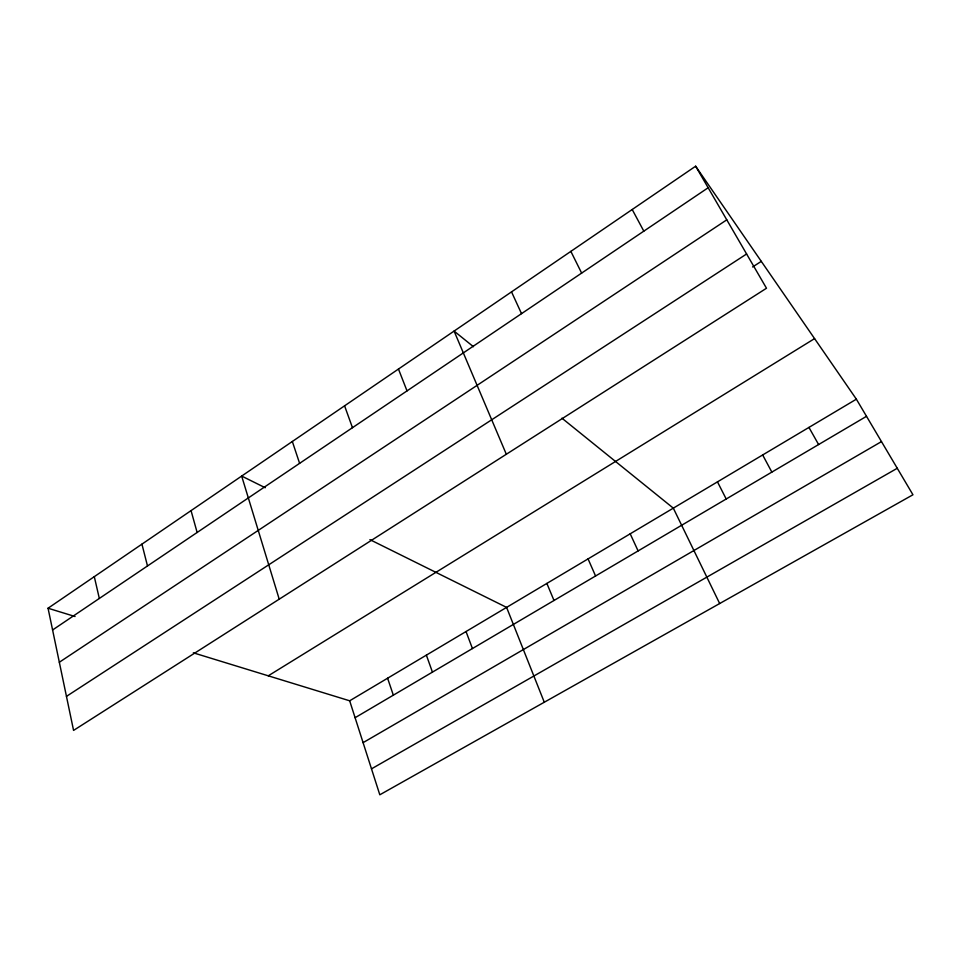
<?xml version="1.0" encoding="UTF-8"?>
<svg xmlns="http://www.w3.org/2000/svg" width="961" height="961" viewBox="0 0 961 961"><rect width="100%" height="100%" fill="white"/><g stroke="black" fill="none" stroke-linecap="round" stroke-linejoin="round"><path stroke-width="1.44" d="M695.644 166.205L766.494 288.24L73.565 730.408L48.05 608.229L695.644 166.205L856.371 399.187L912.95 494.771L379.811 794.795L349.672 700.797L193.329 652.819M52.591 629.984L708.149 187.755M59.33 662.249L726.78 219.841M66.453 696.377L746.601 253.992M752.595 266.978L761.292 261.368M268.275 675.811L814.58 338.608M349.672 700.797L856.371 399.187M355.089 717.711L866.51 416.317M363.09 742.649L881.477 441.604M371.487 768.848L897.274 468.271M48.05 608.229L75.066 616.518M265.236 487.744L241.667 476.067L279.219 599.183M369.913 539.638L506.591 607.388L544.286 702.239M473.437 346.705L454.085 331.077L506.327 454.265M561.921 418.167L673.325 508.153L719.669 603.532M808.946 427.417L818.604 444.547M632.206 209.51L643.822 231.157M762.662 454.973L771.851 472.103M717.471 481.869L726.204 498.999M570.858 251.374L581.645 273.092M630.2 533.811L638.104 550.917M511.528 291.88L521.523 313.658M588.06 558.906L595.568 575.987M546.869 583.423L554.004 600.481M398.467 369.048L407.02 390.899M466.025 631.533L472.44 648.555M344.579 405.83L352.471 427.693M426.372 655.138L432.438 672.123M387.595 678.226L393.337 695.175M292.336 441.483L299.604 463.358M191.047 510.627L197.137 532.478M141.94 544.142L147.489 565.969M94.298 576.66L99.331 598.463"/></g></svg>
